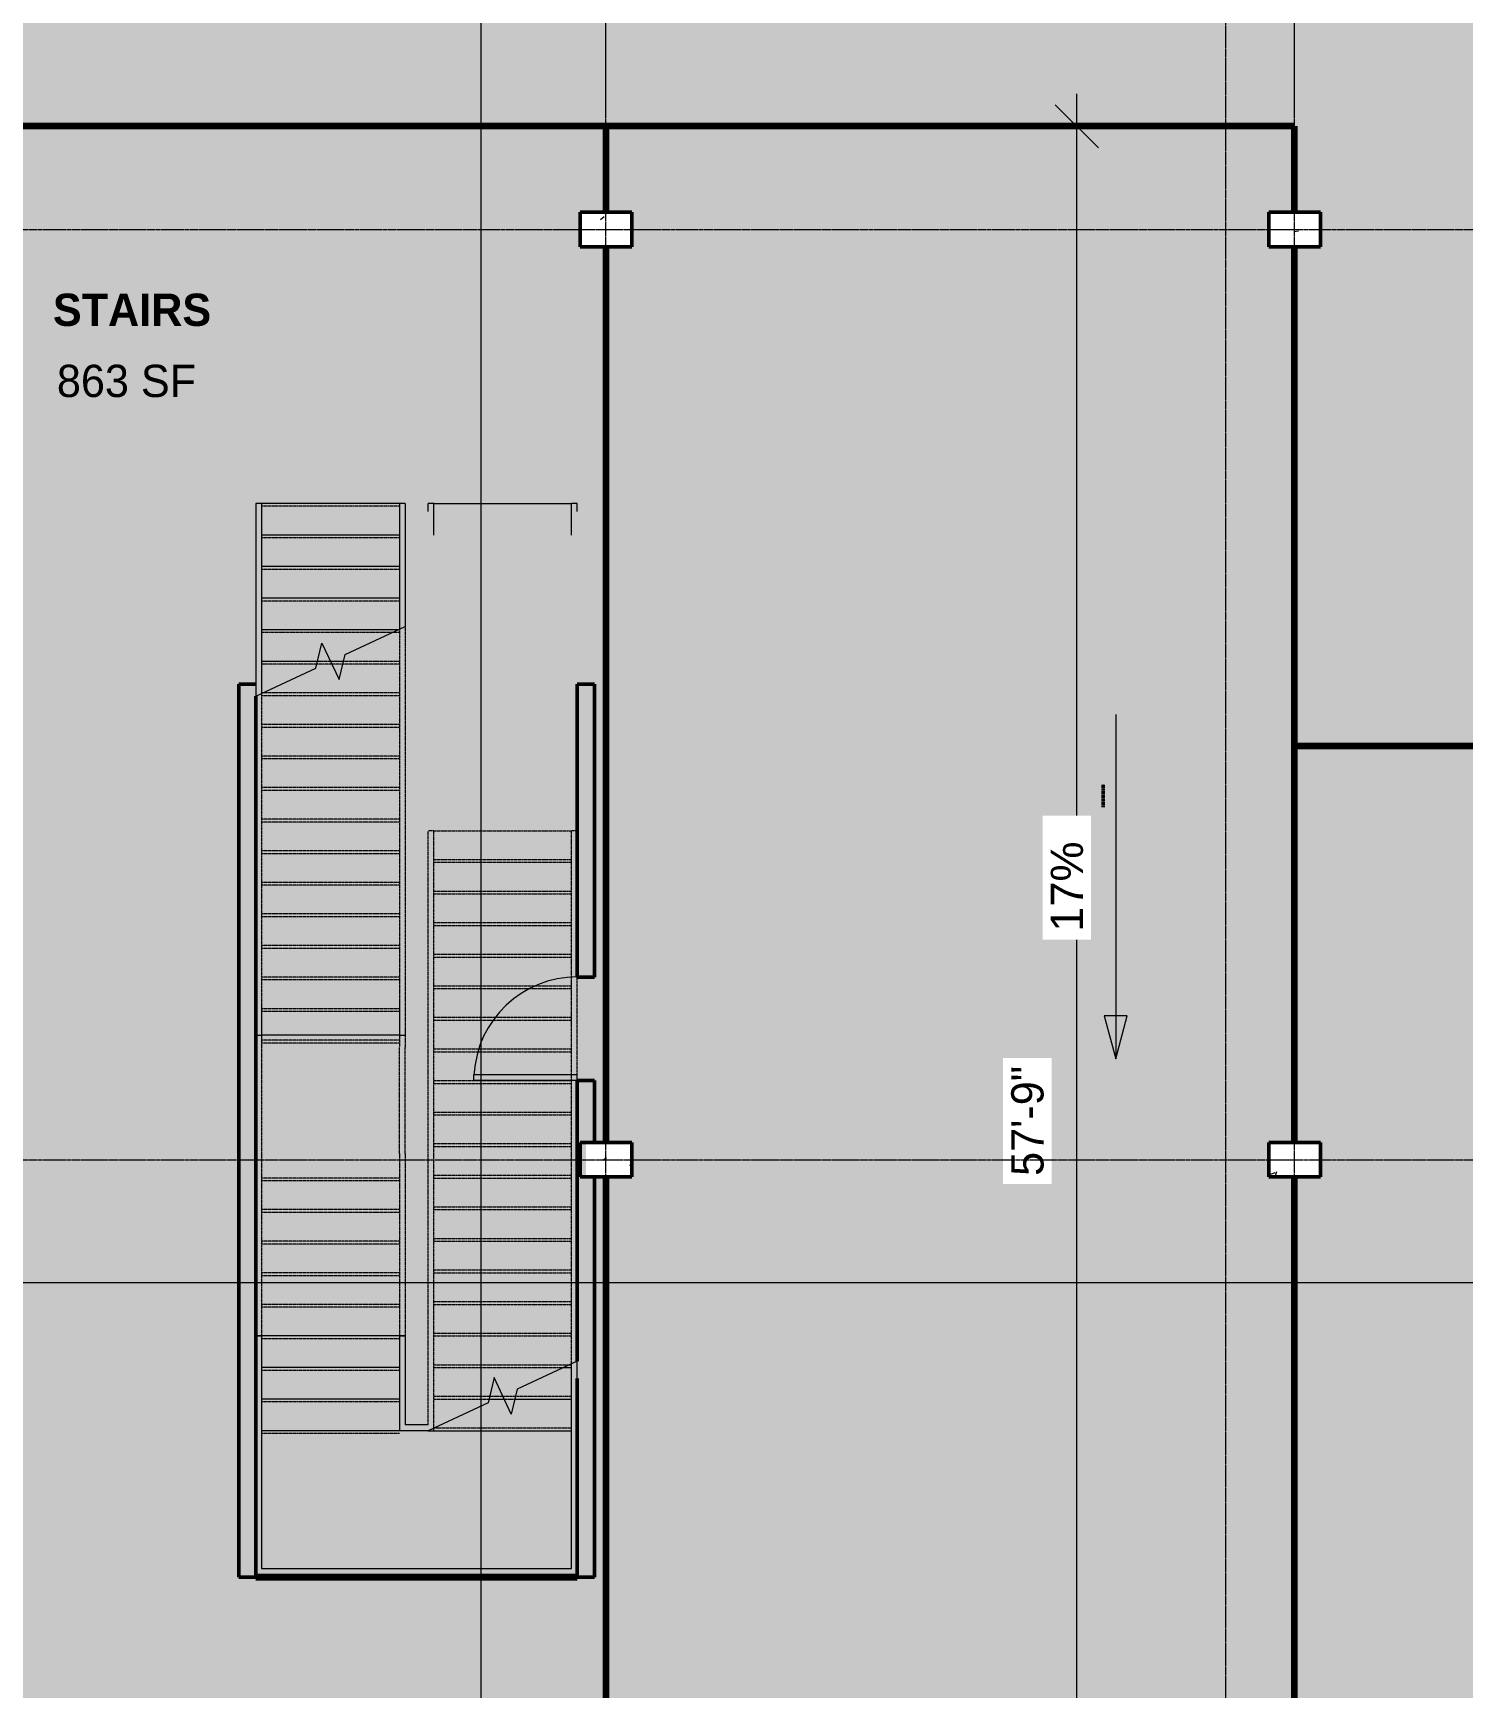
# Model space of a CAD drawing. Header units: inches. Extents: x 8459 to 10849, y 14316 to 16435.
# Drawn here: x 9321 to 9819, y 15120 to 15696 of the extents above; entities that cross this region are included whole.
import ezdxf

# ---------------------------------------------------------------- set-up
doc = ezdxf.new("R2010")
doc.units = ezdxf.units.IN
doc.header["$MEASUREMENT"] = 0
doc.linetypes.add('Grid Line 1_2_', pattern=[0.875, 0.5, -0.125, 0.125, -0.125])
doc.linetypes.add('Overhead 1_16_', pattern=[0.101562, 0.0625, -0.039062])
for name, color, linetype, lineweight in [('A-ANNO-DIMS-1', 211, 'Continuous', 20), ('A-AREA-1', 7, 'Continuous', 140), ('A-AREA-IDEN', 2, 'Continuous', 9), ('A-AREA-PATT-1', 9, 'Continuous', 9), ('A-AREA-PATT-2', 254, 'Continuous', 9), ('A-DOOR', 31, 'Continuous', 13), ('A-DOOR-1', 31, 'Continuous', 9), ('A-DOOR-2', 31, 'Continuous', 20), ('A-FLOR', 192, 'Continuous', 13), ('A-FLOR-OVHD', 1, 'Overhead 1_16_', 50), ('A-WALL', 113, 'Continuous', 13), ('A-WALL-1', 113, 'Continuous', 50), ('G-ANNO-DIMS', 111, 'Continuous', 9), ('G-ANNO-SYMB', 111, 'Continuous', 9), ('S-COLS', 52, 'Continuous', 9), ('S-COLS-1', 52, 'Continuous', 50), ('S-GRID-1', 1, 'Grid Line 1_2_', 9), ('S-STRS', 31, 'Continuous', 9), ('S-STRS-1', 31, 'Overhead 1_16_', 9), ('S-STRS-MBND', 31, 'Overhead 1_16_', 9), ('S-STRS-MBND-1', 31, 'Continuous', 9)]:
    doc.layers.add(name, color=color, linetype=linetype, lineweight=lineweight)
doc.styles.add('Arial', font='arial.ttf', dxfattribs={"height": 11.25})
doc.styles.add('Century Gothic', font='ufonts.com_century-gothic.ttf', dxfattribs={"height": 11.25})
doc.styles.add('Century Gothic_B', font='GOTHICB.TTF', dxfattribs={"height": 11.25})
doc.dimstyles.new('OD__1__Tol__', dxfattribs={"dimscale": 12, "dimtxt": 11.746893, "dimasz": 1.25, "dimexe": 0.9375, "dimexo": 0.625, "dimgap": 0.9375, "dimtad": 1, "dimdec": 0, "dimzin": 3, "dimdsep": 46, "dimlunit": 4, "dimtxsty": 'Century Gothic', "dimblk1": 'OBLIQUE', "dimblk2": 'OBLIQUE', "dimsah": 1, "dimcen": 0.09, "dimdle": 0.9375, "dimazin": 0, "dimtfac": 1, "dimtdec": 4, "dimtix": 1, "dimtmove": 0, "dimatfit": 3, "dimfxl": 1, "dimtvp": 1, "dimtfill": 1, "dimfrac": 2, "dimtolj": 1, "dimtzin": 0, "dimlwd": 20, "dimlwe": 20, "dimarcsym": 2})

# ---------------------------------------------------------------- blocks, each defined once
blk = doc.blocks.new('Concrete-Rectangular-Column - 12 x 18-V5-FLOOR PLAN - 1ST FLOOR')
at = {"layer": 'S-COLS'}
h = blk.add_hatch(dxfattribs=at)
h.set_pattern_fill('FP_6', color=256, style=0, pattern_type=2)
h.set_pattern_definition([(50, (-9520.615, -15303.856), (34.428697, -3.01202), [3.6, -39.6]), (355, (-9520.615, -15303.856), (-6.6596, 36.10481), [2.88, -31.68]), (100.451, (-9517.746, -15304.107), (27.768763, 33.093104), [3.06, -33.655]), (46.184, (-9520.615, -15294.256), (51.22752, -7.94535), [5.4, -59.4]), (96.636, (-9516.346, -15294.92), (44.86319, 46.75771), [4.589, -50.482]), (351.184, (-9520.615, -15294.256), (44.86417, 46.75745), [4.32, -47.52]), (21, (-9515.815, -15296.656), (28.65176, -19.325734), [3.6, -39.6]), (326, (-9515.815, -15296.656), (11.67934, 34.80662), [2.88, -31.68]), (71.451, (-9513.428, -15298.266), (40.33096, 15.48132), [3.06, -33.655]), (37.5, (-9520.615, -15303.856), (0.583112, 15.978979), [1.584, -29.712, 1.584, -30.576, -31.8]), (37.5, (-9520.615, -15303.856), (0.583112, 15.978979), [-63.456, 1.584, -30.216]), (7.5, (-9520.615, -15303.856), (12.626889, 18.932107), [1.584, -16.752, 1.584, -28.992, -12.12]), (7.5, (-9520.615, -15303.856), (12.626889, 18.932107), [-48.912, 1.584, -10.536]), (327.5, (-9531.319, -15303.856), (25.622992, -1.082799), [1.584, -10.416, 1.584, -35.856, -49.68]), (327.5, (-9531.319, -15303.856), (25.622992, -1.082799), [-49.44, 1.584, -48.096]), (317.5, (-9536.12, -15303.856), (27.99243, 4.80496), [1.584, -14.016, 1.584, -23.28, -35.28]), (317.5, (-9536.12, -15303.856), (27.99243, 4.80496), [-40.464, 1.584, -33.696])])
h.paths.add_polyline_path([(-7, -6), (9, -6), (9, 6), (-7, 6)], flags=0)
at = {"layer": 'S-COLS-1'}
for p, q in [((9, 6), (-9, 6)), ((-9, 6), (-9, -6)), ((9, -6), (9, 6)), ((-9, -6), (9, -6))]:
    blk.add_line(p, q, dxfattribs=at)
blk = doc.blocks.new('Concrete-Rectangular-Column - 12 x 18-V6-FLOOR PLAN - 1ST FLOOR')
at = {"layer": 'S-COLS'}
h = blk.add_hatch(dxfattribs=at)
h.set_pattern_fill('FP_7', color=256, style=0, pattern_type=2)
h.set_pattern_definition([(50, (-9520.615, -15627.856), (34.428697, -3.01202), [3.6, -39.6]), (355, (-9520.615, -15627.856), (-6.6596, 36.10481), [2.88, -31.68]), (100.451, (-9517.746, -15628.107), (27.768763, 33.093104), [3.06, -33.655]), (46.184, (-9520.615, -15618.256), (51.22752, -7.94535), [5.4, -59.4]), (96.636, (-9516.346, -15618.92), (44.86319, 46.75771), [4.589, -50.482]), (351.184, (-9520.615, -15618.256), (44.86417, 46.75745), [4.32, -47.52]), (21, (-9515.815, -15620.656), (28.65176, -19.325734), [3.6, -39.6]), (326, (-9515.815, -15620.656), (11.67934, 34.80662), [2.88, -31.68]), (71.451, (-9513.428, -15622.266), (40.33096, 15.48132), [3.06, -33.655]), (37.5, (-9520.615, -15627.856), (0.583112, 15.978979), [1.584, -29.712, 1.584, -30.576, -31.8]), (37.5, (-9520.615, -15627.856), (0.583112, 15.978979), [-63.456, 1.584, -30.216]), (7.5, (-9520.615, -15627.856), (12.626889, 18.932107), [1.584, -16.752, 1.584, -28.992, -12.12]), (7.5, (-9520.615, -15627.856), (12.626889, 18.932107), [-48.912, 1.584, -10.536]), (327.5, (-9531.319, -15627.856), (25.622992, -1.082799), [1.584, -10.416, 1.584, -35.856, -49.68]), (327.5, (-9531.319, -15627.856), (25.622992, -1.082799), [-49.44, 1.584, -48.096]), (317.5, (-9536.12, -15627.856), (27.99243, 4.80496), [1.584, -14.016, 1.584, -23.28, -35.28]), (317.5, (-9536.12, -15627.856), (27.99243, 4.80496), [-40.464, 1.584, -33.696])])
h.paths.add_polyline_path([(0, -6), (9, -6), (9, 6), (-9, 6), (-9, -6), (-7, -6)], flags=0)
at = {"layer": 'S-COLS-1'}
for p, q in [((9, 6), (-9, 6)), ((-9, 6), (-9, -6)), ((9, -6), (9, 6)), ((-9, -6), (9, -6))]:
    blk.add_line(p, q, dxfattribs=at)
blk = doc.blocks.new('Single-Flush - 36_ x 84_-899351-FLOOR PLAN - 1ST FLOOR')
at = {"layer": 'A-DOOR-1'}
blk.add_arc((18, -3), 36.07, 180, 266.82115, dxfattribs=at)
at = {"layer": 'A-DOOR-2'}
for p, q in [((16, -3), (16, -39.01)), ((18, -3), (16, -3)), ((18, -3), (18, -39.01)), ((18, -39.01), (16, -39.01))]:
    blk.add_line(p, q, dxfattribs=at)
blk = doc.blocks.new('Concrete-Rectangular-Column - 12 x 18-V25-FLOOR PLAN - 1ST FLOOR')
at = {"layer": 'S-COLS'}
h = blk.add_hatch(dxfattribs=at)
h.set_pattern_fill('FP_26', color=256, style=0, pattern_type=2)
h.set_pattern_definition([(50, (-9760.615, -15627.856), (34.428697, -3.01202), [3.6, -39.6]), (355, (-9760.615, -15627.856), (-6.6596, 36.10481), [2.88, -31.68]), (100.451, (-9757.746, -15628.107), (27.768763, 33.093104), [3.06, -33.655]), (46.184, (-9760.615, -15618.256), (51.22752, -7.94535), [5.4, -59.4]), (96.636, (-9756.346, -15618.92), (44.86319, 46.75771), [4.589, -50.482]), (351.184, (-9760.615, -15618.256), (44.86417, 46.75745), [4.32, -47.52]), (21, (-9755.815, -15620.656), (28.65176, -19.325734), [3.6, -39.6]), (326, (-9755.815, -15620.656), (11.67934, 34.80662), [2.88, -31.68]), (71.451, (-9753.428, -15622.266), (40.33096, 15.48132), [3.06, -33.655]), (37.5, (-9760.615, -15627.856), (0.583112, 15.978979), [1.584, -29.712, 1.584, -30.576, -31.8]), (37.5, (-9760.615, -15627.856), (0.583112, 15.978979), [-63.456, 1.584, -30.216]), (7.5, (-9760.615, -15627.856), (12.626889, 18.932107), [1.584, -16.752, 1.584, -28.992, -12.12]), (7.5, (-9760.615, -15627.856), (12.626889, 18.932107), [-48.912, 1.584, -10.536]), (327.5, (-9771.319, -15627.856), (25.622992, -1.082799), [1.584, -10.416, 1.584, -35.856, -49.68]), (327.5, (-9771.319, -15627.856), (25.622992, -1.082799), [-49.44, 1.584, -48.096]), (317.5, (-9776.12, -15627.856), (27.99243, 4.80496), [1.584, -14.016, 1.584, -23.28, -35.28]), (317.5, (-9776.12, -15627.856), (27.99243, 4.80496), [-40.464, 1.584, -33.696])])
h.paths.add_polyline_path([(9, -6), (9, 6), (-9, 6), (-9, -6)], flags=0)
at = {"layer": 'S-COLS-1'}
for p, q in [((9, 6), (-9, 6)), ((-9, 6), (-9, -6)), ((9, -6), (9, 6)), ((-9, -6), (9, -6))]:
    blk.add_line(p, q, dxfattribs=at)
blk = doc.blocks.new('Concrete-Rectangular-Column - 12 x 18-V26-FLOOR PLAN - 1ST FLOOR')
at = {"layer": 'S-COLS'}
h = blk.add_hatch(dxfattribs=at)
h.set_pattern_fill('FP_27', color=256, style=0, pattern_type=2)
h.set_pattern_definition([(50, (-9760.615, -15303.856), (34.428697, -3.01202), [3.6, -39.6]), (355, (-9760.615, -15303.856), (-6.6596, 36.10481), [2.88, -31.68]), (100.451, (-9757.746, -15304.107), (27.768763, 33.093104), [3.06, -33.655]), (46.184, (-9760.615, -15294.256), (51.22752, -7.94535), [5.4, -59.4]), (96.636, (-9756.346, -15294.92), (44.86319, 46.75771), [4.589, -50.482]), (351.184, (-9760.615, -15294.256), (44.86417, 46.75745), [4.32, -47.52]), (21, (-9755.815, -15296.656), (28.65176, -19.325734), [3.6, -39.6]), (326, (-9755.815, -15296.656), (11.67934, 34.80662), [2.88, -31.68]), (71.451, (-9753.428, -15298.266), (40.33096, 15.48132), [3.06, -33.655]), (37.5, (-9760.615, -15303.856), (0.583112, 15.978979), [1.584, -29.712, 1.584, -30.576, -31.8]), (37.5, (-9760.615, -15303.856), (0.583112, 15.978979), [-63.456, 1.584, -30.216]), (7.5, (-9760.615, -15303.856), (12.626889, 18.932107), [1.584, -16.752, 1.584, -28.992, -12.12]), (7.5, (-9760.615, -15303.856), (12.626889, 18.932107), [-48.912, 1.584, -10.536]), (327.5, (-9771.319, -15303.856), (25.622992, -1.082799), [1.584, -10.416, 1.584, -35.856, -49.68]), (327.5, (-9771.319, -15303.856), (25.622992, -1.082799), [-49.44, 1.584, -48.096]), (317.5, (-9776.12, -15303.856), (27.99243, 4.80496), [1.584, -14.016, 1.584, -23.28, -35.28]), (317.5, (-9776.12, -15303.856), (27.99243, 4.80496), [-40.464, 1.584, -33.696])])
h.paths.add_polyline_path([(0, -6), (9, -6), (9, 6), (-9, 6), (-9, -6)], flags=0)
at = {"layer": 'S-COLS-1'}
for p, q in [((9, 6), (-9, 6)), ((-9, 6), (-9, -6)), ((9, -6), (9, 6)), ((-9, -6), (9, -6))]:
    blk.add_line(p, q, dxfattribs=at)
blk = doc.blocks.new('_Oblique')
at = {"color": 0, "linetype": 'ByBlock', "lineweight": -2}
blk.add_line((-0.5, -0.5), (0.5, 0.5), dxfattribs=at)
blk = doc.blocks.new('DIMBLOCK7-FLOOR PLAN - 1ST FLOOR')
at = {"layer": 'A-ANNO-DIMS-1', "color": 0, "lineweight": 20, "transparency": 16777216}
for p, q in [((9684.73, 14959.61), (9684.73, 15675.11)), ((9681.62, 15663.86), (9695.98, 15663.86)), ((9681.62, 14970.86), (9695.98, 14970.86))]:
    blk.add_line(p, q, dxfattribs=at)
at = {"layer": 'Defpoints', "color": 0, "transparency": 16777216}
for p in [(9674.12, 15663.86), (9684.73, 15663.86), (9674.12, 14970.86)]:
    blk.add_point(p, dxfattribs=at)
at = {"layer": 'A-ANNO-DIMS-1', "color": 0, "lineweight": 20, "transparency": 16777216, "xscale": 15, "yscale": 15, "zscale": 15}
for p, rotation in [((9684.73, 15663.86), 90), ((9684.73, 14970.86), 270)]:
    blk.add_blockref('_Oblique', p, dxfattribs=dict(at, rotation=rotation))
at = {"layer": 'A-ANNO-DIMS-1', "color": 0, "transparency": 16777216, "insert": (9667.57, 15317.36), "char_height": 11.25, "attachment_point": 5, "rotation": 90, "style": 'Century Gothic', "bg_fill": 3, "box_fill_scale": 1.25, "bg_fill_color": 256, "bg_fill_true_color": 13158600, "bg_fill_transparency": 0}
blk.add_mtext('\\A1;57\'-9"', dxfattribs=at)
blk = doc.blocks.new('DIMBLOCK8-FLOOR PLAN - 1ST FLOOR')
at = {"layer": 'A-ANNO-DIMS-1', "color": 0, "lineweight": 20, "transparency": 16777216}
for p, q in [((9520.62, 15671.36), (9520.62, 15749.57)), ((9760.62, 15671.36), (9760.62, 15749.57)), ((9509.37, 15738.32), (9771.87, 15738.32))]:
    blk.add_line(p, q, dxfattribs=at)
at = {"layer": 'Defpoints', "color": 0, "transparency": 16777216}
for p in [(9760.62, 15738.32), (9520.62, 15663.86), (9760.62, 15663.86)]:
    blk.add_point(p, dxfattribs=at)
at = {"layer": 'A-ANNO-DIMS-1', "color": 0, "lineweight": 20, "transparency": 16777216, "xscale": 15, "yscale": 15, "zscale": 15, "rotation": 180}
blk.add_blockref('_Oblique', (9520.62, 15738.32), dxfattribs=at)
at = {"layer": 'A-ANNO-DIMS-1', "color": 0, "lineweight": 20, "transparency": 16777216, "xscale": 15, "yscale": 15, "zscale": 15}
blk.add_blockref('_Oblique', (9760.62, 15738.32), dxfattribs=at)
at = {"layer": 'A-ANNO-DIMS-1', "color": 0, "transparency": 16777216, "insert": (9640.62, 15755.48), "char_height": 11.25, "attachment_point": 5, "style": 'Century Gothic', "bg_fill": 3, "box_fill_scale": 1.25, "bg_fill_color": 256, "bg_fill_true_color": 13158600, "bg_fill_transparency": 0}
blk.add_mtext('\\A1;20\'-0"', dxfattribs=at)

msp = doc.modelspace()

# ---------------------------------------------------------------- hatches: boundary and pattern name
at = {"layer": 'A-AREA-PATT-1'}
h = msp.add_hatch(color=256, dxfattribs=at)
h.paths.add_polyline_path([(9751.62, 14751.86), (9844.62, 14751.86), (9844.62, 15225.86), (10102.62, 15225.86), (10102.62, 15447.86), (9760.62, 15447.86), (9760.62, 15309.86), (9769.62, 15309.86), (9769.62, 15297.86), (9760.62, 15297.86), (9760.62, 15021.86), (9769.62, 15021.86), (9769.62, 15009.86), (9760.62, 15009.86), (9760.62, 14970.86), (9520.62, 14970.86), (9520.62, 14751.86), (9630.92, 14751.86)], flags=0)
h.paths.add_polyline_path([(9943.62, 15297.86), (9943.62, 15309.86), (9961.62, 15309.86), (9961.62, 15297.86)], flags=0)
h.paths.add_polyline_path([(9838.43, 15321.17), (9838.43, 15433.54), (9938.81, 15433.54), (9938.81, 15321.17), (9842.25, 15321.17)], flags=0)
at = {"layer": 'A-AREA-PATT-2'}
msp.add_hatch(color=256, dxfattribs=at).paths.add_polyline_path([(9313.62, 15063.86), (9520.62, 15063.86), (9520.62, 15158.45), (9513.62, 15158.45), (9513.62, 15469.45), (9520.62, 15469.45), (9520.62, 15621.86), (9511.62, 15621.86), (9511.62, 15633.86), (9520.62, 15633.86), (9520.62, 15663.86), (9304.62, 15663.86), (9304.62, 15633.86), (9313.62, 15633.86), (9313.62, 15621.86), (9304.62, 15621.86), (9304.62, 15309.86), (9313.62, 15309.86), (9313.62, 15297.86), (9304.62, 15297.86), (9304.62, 15063.86)], flags=0)
at = {"layer": 'A-FLOR'}
h = msp.add_hatch(color=256, dxfattribs=at)
h.paths.add_polyline_path([(8848.62, 14607.86), (10408.62, 14607.86), (10408.62, 15029.85), (10480.62, 15191.69), (10480.62, 15951.86), (10386.12, 15951.86), (10386.12, 16167.86), (10480.62, 16167.86), (10480.62, 16191.86), (8776.62, 16191.86), (8776.62, 15951.86), (8777.71, 15951.86), (8777.71, 15951.11), (8778.52, 15951.11), (8778.52, 15951.86), (8782.77, 15951.86), (8782.77, 15951.11), (8783.59, 15951.11), (8783.59, 15951.86), (8787.84, 15951.86), (8787.84, 15951.11), (8788.66, 15951.11), (8788.66, 15951.86), (8792.91, 15951.86), (8792.91, 15951.11), (8793.73, 15951.11), (8793.73, 15951.86), (8797.98, 15951.86), (8797.98, 15951.11), (8798.8, 15951.11), (8798.8, 15951.86), (8803.05, 15951.86), (8803.05, 15951.11), (8803.87, 15951.11), (8803.87, 15951.86), (8808.12, 15951.86), (8808.12, 15951.11), (8808.94, 15951.11), (8808.94, 15951.86), (8813.19, 15951.86), (8813.19, 15951.11), (8814.01, 15951.11), (8814.01, 15951.86), (8818.26, 15951.86), (8818.26, 15951.11), (8819.08, 15951.11), (8819.08, 15951.86), (8823.33, 15951.86), (8823.33, 15951.11), (8824.15, 15951.11), (8824.15, 15951.86), (8828.4, 15951.86), (8828.45, 15951.11), (8829.21, 15951.11), (8829.21, 15951.86), (8833.46, 15951.86), (8833.46, 15951.11), (8834.28, 15951.11), (8834.28, 15951.86), (8838.53, 15951.86), (8838.53, 15951.11), (8839.35, 15951.11), (8839.35, 15951.86), (8843.6, 15951.86), (8843.6, 15951.11), (8844.42, 15951.11), (8844.42, 15951.86), (8848.62, 15951.86), (8848.62, 15955.96), (8849.37, 15955.96), (8849.37, 15956.69), (8848.62, 15956.69), (8848.62, 15960.94), (8849.37, 15960.94), (8849.37, 15961.66), (8848.62, 15961.66), (8848.62, 15965.91), (8849.37, 15965.91), (8849.37, 15966.64), (8848.62, 15966.64), (8848.62, 15970.89), (8849.37, 15970.89), (8849.37, 15971.62), (8848.62, 15971.62), (8848.62, 15975.87), (8849.37, 15975.87), (8849.37, 15976.59), (8848.62, 15976.59), (8848.62, 15980.84), (8849.37, 15980.84), (8849.37, 15981.57), (8848.62, 15981.57), (8848.62, 15985.82), (8849.37, 15985.82), (8849.37, 15986.55), (8848.62, 15986.55), (8848.62, 15990.8), (8849.37, 15990.8), (8849.37, 15991.53), (8848.62, 15991.53), (8848.62, 15995.78), (8849.37, 15995.78), (8849.37, 15996.5), (8848.62, 15996.5), (8848.62, 16000.75), (8849.37, 16000.75), (8849.37, 16001.48), (8848.62, 16001.48), (8848.62, 16005.73), (8849.37, 16005.73), (8849.37, 16006.46), (8848.62, 16006.46), (8848.62, 16010.71), (8849.37, 16010.71), (8849.37, 16011.44), (8848.62, 16011.44), (8848.62, 16015.69), (8849.37, 16015.69), (8849.37, 16016.41), (8848.62, 16016.41), (8848.62, 16020.66), (8849.37, 16020.66), (8849.37, 16021.39), (8848.62, 16021.39), (8848.62, 16025.64), (8849.37, 16025.64), (8849.37, 16026.37), (8848.62, 16026.37), (8848.62, 16030.62), (8849.37, 16030.62), (8849.37, 16031.34), (8848.62, 16031.34), (8848.62, 16035.59), (8849.37, 16035.59), (8849.37, 16036.32), (8848.62, 16036.32), (8848.62, 16040.57), (8849.37, 16040.57), (8849.37, 16041.3), (8848.62, 16041.3), (8848.62, 16045.55), (8849.37, 16045.55), (8849.37, 16046.28), (8848.62, 16046.28), (8848.62, 16050.53), (8849.37, 16050.53), (8849.37, 16051.25), (8848.62, 16051.25), (8848.62, 16055.5), (8849.37, 16055.5), (8849.37, 16056.23), (8848.62, 16056.23), (8848.62, 16060.48), (8849.37, 16060.48), (8849.37, 16061.21), (8848.62, 16061.21), (8848.62, 16065.46), (8849.37, 16065.46), (8849.37, 16066.19), (8848.62, 16066.19), (8848.62, 16070.44), (8849.37, 16070.44), (8849.37, 16071.16), (8848.62, 16071.16), (8848.62, 16075.41), (8849.37, 16075.41), (8849.37, 16076.14), (8848.62, 16076.14), (8848.62, 16080.39), (8849.37, 16080.39), (8849.37, 16081.12), (8848.62, 16081.12), (8848.62, 16085.37), (8849.37, 16085.37), (8849.37, 16086.09), (8848.62, 16086.09), (8848.62, 16090.34), (8849.37, 16090.34), (8849.37, 16091.07), (8848.62, 16091.07), (8848.62, 16095.32), (8849.37, 16095.32), (8849.37, 16096.05), (8848.62, 16096.05), (8848.62, 16100.3), (8849.37, 16100.3), (8849.37, 16101.03), (8848.62, 16101.03), (8848.62, 16105.28), (8849.37, 16105.28), (8849.37, 16106), (8848.62, 16106), (8848.62, 16110.25), (8849.37, 16110.25), (8849.37, 16110.98), (8848.62, 16110.98), (8848.62, 16115.23), (8849.37, 16115.23), (8849.37, 16115.96), (8848.62, 16115.96), (8848.62, 16120.21), (8849.37, 16120.21), (8849.37, 16120.94), (8848.62, 16120.94), (8848.62, 16125.19), (8849.37, 16125.19), (8849.37, 16125.91), (8848.62, 16125.91), (8848.62, 16130.16), (8849.37, 16130.16), (8849.37, 16130.89), (8848.62, 16130.89), (8848.62, 16135.14), (8849.37, 16135.14), (8849.37, 16135.87), (8848.62, 16135.87), (8848.62, 16140.12), (8849.37, 16140.12), (8849.37, 16140.84), (8848.62, 16140.84), (8848.62, 16145.09), (8849.37, 16145.09), (8849.37, 16145.82), (8848.62, 16145.82), (8848.62, 16150.07), (8849.37, 16150.07), (8849.37, 16150.8), (8848.62, 16150.8), (8848.62, 16155.05), (8849.37, 16155.05), (8849.37, 16155.78), (8848.62, 16155.78), (8848.62, 16160.03), (8849.37, 16160.03), (8849.37, 16160.75), (8848.62, 16160.75), (8848.62, 16167.86), (8852.87, 16167.86), (8852.87, 16163.61), (8851.37, 16163.61), (8851.37, 15951.86), (8854.62, 15951.86), (8854.62, 15947.61), (8850.37, 15947.61), (8850.37, 15949.11), (8776.62, 15949.11), (8776.62, 15094.62), (8848.62, 14896.82), (8848.62, 14679.86)], flags=0)
h.paths.add_polyline_path([(10264.62, 14674.86), (9839.37, 14674.86), (9839.37, 14675.61), (9836.62, 14675.61), (9836.69, 14675.78), (9836.87, 14675.86), (9838.62, 14675.86), (9838.79, 14675.93), (9838.87, 14676.11), (9838.87, 14677.86), (9838.94, 14678.03), (9839.12, 14678.11), (9839.12, 14675.76), (9839.62, 14675.76), (9839.62, 14678.11), (9839.79, 14678.03), (9839.87, 14677.86), (9839.87, 14676.11), (9839.94, 14675.93), (9840.12, 14675.86), (9841.87, 14675.86), (9842.05, 14675.76), (9842.12, 14675.61), (9875.87, 14675.61), (9875.94, 14675.78), (9876.12, 14675.86), (9877.87, 14675.86), (9878.04, 14675.93), (9878.12, 14676.11), (9878.12, 14677.86), (9878.19, 14678.03), (9878.37, 14678.11), (9878.37, 14675.76), (9878.87, 14675.76), (9878.87, 14678.11), (9879.04, 14678.03), (9879.12, 14677.86), (9879.12, 14676.11), (9879.19, 14675.93), (9879.37, 14675.86), (9881.12, 14675.86), (9881.3, 14675.76), (9881.37, 14675.61), (9917.87, 14675.61), (9917.94, 14675.78), (9918.12, 14675.86), (9919.87, 14675.86), (9920.04, 14675.93), (9920.12, 14676.11), (9920.12, 14677.86), (9920.19, 14678.03), (9920.37, 14678.11), (9920.37, 14675.76), (9920.87, 14675.76), (9920.87, 14678.11), (9921.04, 14678.03), (9921.12, 14677.86), (9921.12, 14676.11), (9921.19, 14675.93), (9921.37, 14675.86), (9923.12, 14675.86), (9923.3, 14675.76), (9923.37, 14675.61), (9959.87, 14675.61), (9959.94, 14675.78), (9960.12, 14675.86), (9961.87, 14675.86), (9962.04, 14675.93), (9962.12, 14676.11), (9962.12, 14677.86), (9962.19, 14678.03), (9962.37, 14678.11), (9962.37, 14675.76), (9962.87, 14675.76), (9962.87, 14678.11), (9963.04, 14678.03), (9963.12, 14677.86), (9963.12, 14676.11), (9963.19, 14675.93), (9963.37, 14675.86), (9965.12, 14675.86), (9965.3, 14675.76), (9965.37, 14675.61), (10001.87, 14675.61), (10001.94, 14675.78), (10002.12, 14675.86), (10003.87, 14675.86), (10004.04, 14675.93), (10004.12, 14676.11), (10004.12, 14677.86), (10004.19, 14678.03), (10004.37, 14678.11), (10004.37, 14675.76), (10004.87, 14675.76), (10004.87, 14678.11), (10005.04, 14678.03), (10005.12, 14677.86), (10005.12, 14676.11), (10005.19, 14675.93), (10005.37, 14675.86), (10007.12, 14675.86), (10007.3, 14675.76), (10007.37, 14675.61), (10043.87, 14675.61), (10043.94, 14675.78), (10044.12, 14675.86), (10045.87, 14675.86), (10046.04, 14675.93), (10046.12, 14676.11), (10046.12, 14677.86), (10046.19, 14678.03), (10046.37, 14678.11), (10046.37, 14675.76), (10046.87, 14675.76), (10046.87, 14678.11), (10047.04, 14678.03), (10047.12, 14677.86), (10047.12, 14676.11), (10047.19, 14675.93), (10047.37, 14675.86), (10049.12, 14675.86), (10049.3, 14675.76), (10049.37, 14675.61), (10085.87, 14675.61), (10085.94, 14675.78), (10086.12, 14675.86), (10087.87, 14675.86), (10088.04, 14675.93), (10088.12, 14676.11), (10088.12, 14677.86), (10088.19, 14678.03), (10088.37, 14678.11), (10088.37, 14675.76), (10088.87, 14675.76), (10088.87, 14678.11), (10089.04, 14678.03), (10089.12, 14677.86), (10089.12, 14676.11), (10089.19, 14675.93), (10089.37, 14675.86), (10091.12, 14675.86), (10091.3, 14675.76), (10091.37, 14675.61), (10127.87, 14675.61), (10127.94, 14675.78), (10128.12, 14675.86), (10129.87, 14675.86), (10130.04, 14675.93), (10130.12, 14676.11), (10130.12, 14677.86), (10130.19, 14678.03), (10130.37, 14678.11), (10130.37, 14675.76), (10130.87, 14675.76), (10130.87, 14678.11), (10131.04, 14678.03), (10131.12, 14677.86), (10131.12, 14676.11), (10131.19, 14675.93), (10131.37, 14675.86), (10133.12, 14675.86), (10133.3, 14675.76), (10133.37, 14675.61), (10169.87, 14675.61), (10169.94, 14675.78), (10170.12, 14675.86), (10171.87, 14675.86), (10172.04, 14675.93), (10172.12, 14676.11), (10172.12, 14677.86), (10172.19, 14678.03), (10172.37, 14678.11), (10172.37, 14675.76), (10172.87, 14675.76), (10172.87, 14678.11), (10173.04, 14678.03), (10173.12, 14677.86), (10173.12, 14676.11), (10173.19, 14675.93), (10173.37, 14675.86), (10175.12, 14675.86), (10175.3, 14675.76), (10175.37, 14675.61), (10211.87, 14675.61), (10211.94, 14675.78), (10212.12, 14675.86), (10213.87, 14675.86), (10214.04, 14675.93), (10214.12, 14676.11), (10214.12, 14677.86), (10214.19, 14678.03), (10214.37, 14678.11), (10214.37, 14675.76), (10214.87, 14675.76), (10214.87, 14678.11), (10215.04, 14678.03), (10215.12, 14677.86), (10215.12, 14676.11), (10215.19, 14675.93), (10215.37, 14675.86), (10217.12, 14675.86), (10217.3, 14675.76), (10217.37, 14675.61), (10253.87, 14675.61), (10253.94, 14675.78), (10254.12, 14675.86), (10255.87, 14675.86), (10256.04, 14675.93), (10256.12, 14676.11), (10256.12, 14677.86), (10256.19, 14678.03), (10256.37, 14678.11), (10256.37, 14675.76), (10256.87, 14675.76), (10256.87, 14678.11), (10257.04, 14678.03), (10257.12, 14677.86), (10257.12, 14676.11), (10257.19, 14675.93), (10257.37, 14675.86), (10259.12, 14675.86), (10259.3, 14675.76), (10259.37, 14675.61), (10281.12, 14675.61), (10281.19, 14675.78), (10281.37, 14675.86), (10283.12, 14675.86), (10283.29, 14675.93), (10283.37, 14676.11), (10283.37, 14677.86), (10283.44, 14678.03), (10283.62, 14678.11), (10283.62, 14675.76), (10284.12, 14675.76), (10284.12, 14678.11), (10284.29, 14678.03), (10284.37, 14677.86), (10284.37, 14676.11), (10284.44, 14675.93), (10284.62, 14675.86), (10286.37, 14675.86), (10286.55, 14675.76), (10286.62, 14675.61), (10283.87, 14675.61), (10283.87, 14674.86), (10276.62, 14674.86)], flags=0)
h.paths.add_polyline_path([(10060.62, 14679.86), (9844.62, 14679.86), (9844.62, 14751.86), (9520.62, 14751.86), (9520.62, 14697.86), (9529.62, 14697.86), (9529.62, 14685.86), (9511.62, 14685.86), (9511.62, 14684.86), (9520.62, 14684.86), (9520.62, 14679.86), (8980.62, 14679.86), (8980.62, 14947.86), (8896.62, 15178.62), (8896.62, 15627.86), (8896.84, 15631.89), (8897.52, 15635.87), (8898.64, 15639.75), (8900.18, 15643.48), (8902.13, 15647.01), (8904.47, 15650.3), (8907.16, 15653.31), (8910.17, 15656), (8913.46, 15658.34), (8917, 15660.29), (8920.73, 15661.84), (8924.6, 15662.95), (8928.58, 15663.63), (8932.62, 15663.86), (8980.62, 15663.86), (8980.62, 15633.86), (8989.62, 15633.86), (8989.62, 15621.86), (8980.62, 15621.86), (8980.62, 15309.86), (8989.62, 15309.86), (8989.62, 15297.86), (8980.62, 15297.86), (8980.62, 15231.86), (9304.62, 15231.86), (9304.62, 15297.86), (9295.62, 15297.86), (9295.62, 15309.86), (9304.62, 15309.86), (9304.62, 15621.86), (9295.62, 15621.86), (9295.62, 15633.86), (9304.62, 15633.86), (9304.62, 15663.86), (9520.62, 15663.86), (9520.62, 15633.86), (9529.62, 15633.86), (9529.62, 15621.86), (9520.62, 15621.86), (9520.62, 15469.45), (9516.62, 15469.45), (9516.62, 15367.45), (9513.62, 15367.45), (9513.62, 15331.45), (9516.62, 15331.45), (9516.62, 15309.86), (9529.62, 15309.86), (9529.62, 15297.86), (9516.62, 15297.86), (9516.62, 15158.45), (9520.62, 15158.45), (9520.62, 15021.86), (9529.62, 15021.86), (9529.62, 15009.86), (9520.62, 15009.86), (9520.62, 14970.86), (9760.62, 14970.86), (9760.62, 15009.86), (9751.62, 15009.86), (9751.62, 15021.86), (9760.62, 15021.86), (9760.62, 15297.86), (9751.62, 15297.86), (9751.62, 15309.86), (9760.62, 15309.86), (9760.62, 15447.86), (10276.62, 15447.86), (10276.62, 15309.86), (10285.62, 15309.86), (10285.62, 15297.86), (10276.62, 15297.86), (10276.62, 14679.86), (10065.59, 14679.86)], flags=0)
h.paths.add_polyline_path([(9001.62, 14684.86), (9001.62, 14685.86), (8985.62, 14685.86), (8985.62, 14684.86)], flags=0)
h.paths.add_polyline_path([(9295.62, 14684.86), (9313.62, 14684.86), (9313.62, 14685.86), (9295.62, 14685.86)], flags=0)
h.paths.add_polyline_path([(9769.62, 14685.86), (9751.62, 14685.86), (9751.62, 14697.86), (9769.62, 14697.86)], flags=0)
h.paths.add_polyline_path([(10360.62, 15417.86), (10278.12, 15417.86), (10278.12, 15621.86), (10267.62, 15621.86), (10267.62, 15633.86), (10278.12, 15633.86), (10278.12, 15663.86), (10324.62, 15663.86), (10328.65, 15663.63), (10332.63, 15662.95), (10336.51, 15661.84), (10340.24, 15660.29), (10343.77, 15658.34), (10347.06, 15656), (10350.07, 15653.31), (10352.76, 15650.3), (10355.1, 15647.01), (10357.05, 15643.48), (10358.6, 15639.75), (10359.71, 15635.87), (10360.39, 15631.89), (10360.62, 15627.86), (10360.62, 15447.86)], flags=0)
h.paths.add_polyline_path([(9760.62, 15621.86), (9751.62, 15621.86), (9751.62, 15633.86), (9769.62, 15633.86), (9769.62, 15621.86)], flags=0)
h.paths.add_polyline_path([(9961.62, 15621.86), (9943.62, 15621.86), (9943.62, 15633.86), (9961.62, 15633.86)], flags=0)
h.paths.add_polyline_path([(9727.62, 15945.86), (9727.62, 15957.86), (9745.62, 15957.86), (9745.62, 15945.86)], flags=0)
h.paths.add_polyline_path([(10278.12, 15945.86), (10267.62, 15945.86), (10267.62, 15957.86), (10285.62, 15957.86), (10285.62, 15945.86)], flags=0)
h.paths.add_polyline_path([(8971.62, 15945.86), (8971.62, 15957.86), (8989.62, 15957.86), (8989.62, 15945.86)], flags=0)
h.paths.add_polyline_path([(9961.62, 15945.86), (9943.62, 15945.86), (9943.62, 15957.86), (9961.62, 15957.86)], flags=0)
h.paths.add_polyline_path([(9313.62, 15945.86), (9295.62, 15945.86), (9295.62, 15957.86), (9313.62, 15957.86)], flags=0)
h.paths.add_polyline_path([(9529.62, 15945.86), (9511.62, 15945.86), (9511.62, 15957.86), (9529.62, 15957.86)], flags=0)
h.paths.add_polyline_path([(8848.67, 15951.11), (8849.37, 15951.11), (8849.37, 15951.71), (8848.67, 15951.71)], flags=0)
at = {"layer": 'A-WALL'}
h = msp.add_hatch(color=256, dxfattribs=at)
h.paths.add_polyline_path([(9516.62, 15158.45), (9516.62, 15297.86), (9513.62, 15297.86), (9513.62, 15158.45)], flags=0)
h.paths.add_polyline_path([(9516.62, 15309.86), (9516.62, 15331.45), (9513.62, 15331.45), (9513.62, 15309.86)], flags=0)
h.paths.add_polyline_path([(9513.62, 15367.45), (9516.62, 15367.45), (9516.62, 15469.45), (9513.62, 15469.45), (9513.62, 15418.45)], flags=0)

# ---------------------------------------------------------------- linework, layer by layer
at = {"layer": 'A-AREA-1'}
for p, q in [((9760.62, 15663.86), (9304.62, 15663.86)), ((9520.62, 15663.86), (9520.62, 15633.86)), ((9760.62, 15633.86), (9760.62, 15663.86)), ((9520.62, 15621.86), (9520.62, 15309.86)), ((9760.62, 15309.86), (9760.62, 15621.86)), ((10276.62, 15447.86), (9760.62, 15447.86)), ((9520.62, 15297.86), (9520.62, 15021.86)), ((9760.62, 15021.86), (9760.62, 15297.86)), ((9398.62, 15158.45), (9510.62, 15158.45))]:
    msp.add_line(p, q, dxfattribs=at)
at = {"layer": 'A-FLOR-OVHD'}
msp.add_line((9693.93, 15426.7), (9693.93, 15434.7), dxfattribs=at)
at = {"layer": 'A-WALL-1'}
for p, q in [((9392.62, 15469.45), (9392.62, 15158.45)), ((9398.62, 15469.45), (9392.62, 15469.45)), ((9516.62, 15469.45), (9510.62, 15469.45)), ((9510.62, 15469.45), (9510.62, 15367.45)), ((9516.62, 15367.45), (9516.62, 15469.45)), ((9398.62, 15158.45), (9398.62, 15465.33)), ((9510.62, 15367.45), (9516.62, 15367.45)), ((9516.62, 15331.45), (9510.62, 15331.45)), ((9510.62, 15331.45), (9510.62, 15233.7)), ((9516.62, 15309.86), (9516.62, 15331.45)), ((9516.62, 15158.45), (9516.62, 15297.86)), ((9510.62, 15227.58), (9510.62, 15158.45)), ((9392.62, 15158.45), (9398.62, 15158.45)), ((9510.62, 15158.45), (9516.62, 15158.45))]:
    msp.add_line(p, q, dxfattribs=at)
at = {"layer": 'G-ANNO-SYMB'}
msp.add_line((9477.17, 14399.37), (9477.17, 16214.46), dxfattribs=at)
at = {"layer": 'S-STRS'}
for p, q in [((9400.62, 15532.45), (9398.62, 15532.45)), ((9398.62, 15532.45), (9398.62, 15465.33)), ((9400.62, 15532.45), (9400.62, 15521.45)), ((9448.62, 15532.45), (9400.62, 15532.45)), ((9450.62, 15532.45), (9448.62, 15532.45)), ((9448.62, 15532.45), (9448.62, 15521.45)), ((9450.62, 15532.45), (9450.62, 15489.58)), ((9460.62, 15532.45), (9458.62, 15532.45)), ((9458.62, 15529.68), (9458.62, 15532.45)), ((9460.62, 15521.45), (9460.62, 15532.45)), ((9460.62, 15532.45), (9508.62, 15532.45)), ((9510.62, 15532.45), (9508.62, 15532.45)), ((9508.62, 15521.45), (9508.62, 15532.45)), ((9510.62, 15529.68), (9510.62, 15532.45)), ((9400.62, 15521.45), (9400.62, 15510.45)), ((9448.62, 15521.45), (9400.62, 15521.45)), ((9448.62, 15521.45), (9448.62, 15510.45)), ((9400.62, 15510.45), (9400.62, 15499.45)), ((9448.62, 15510.45), (9400.62, 15510.45)), ((9448.62, 15510.45), (9448.62, 15499.45)), ((9400.62, 15499.45), (9400.62, 15488.45)), ((9448.62, 15499.45), (9400.62, 15499.45)), ((9448.62, 15499.45), (9448.62, 15488.65)), ((9400.62, 15488.45), (9400.62, 15477.45)), ((9448.2, 15488.45), (9400.62, 15488.45)), ((9400.62, 15477.45), (9400.62, 15466.45)), ((9420.1, 15477.45), (9400.62, 15477.45)), ((9429.14, 15477.45), (9424.62, 15477.45)), ((9400.62, 15466.45), (9400.62, 15466.26)), ((9401.03, 15466.45), (9400.62, 15466.45)), ((9400.62, 15358.25), (9400.62, 15347.25)), ((9448.62, 15358.25), (9448.62, 15347.25)), ((9398.62, 15347.25), (9400.62, 15347.25)), ((9448.62, 15347.25), (9400.62, 15347.25)), ((9448.62, 15347.25), (9450.62, 15347.25)), ((9450.62, 15350.03), (9450.62, 15347.25)), ((9400.62, 15242.45), (9398.62, 15242.45)), ((9400.62, 15242.45), (9400.62, 15231.45)), ((9448.62, 15242.45), (9400.62, 15242.45)), ((9450.62, 15242.45), (9448.62, 15242.45)), ((9448.62, 15242.45), (9448.62, 15231.45)), ((9450.62, 15242.45), (9450.62, 15211.45)), ((9400.62, 15231.45), (9400.62, 15220.45)), ((9448.62, 15231.45), (9400.62, 15231.45)), ((9448.62, 15231.45), (9448.62, 15220.45)), ((9505.79, 15231.45), (9508.62, 15231.45)), ((9508.62, 15231.45), (9508.62, 15232.77)), ((9508.62, 15220.45), (9508.62, 15231.45)), ((9510.62, 15227.58), (9510.62, 15233.7)), ((9400.62, 15220.45), (9400.62, 15209.45)), ((9448.62, 15220.45), (9400.62, 15220.45)), ((9448.62, 15220.45), (9448.62, 15211.45)), ((9479.82, 15220.45), (9485.14, 15220.45)), ((9488.86, 15220.45), (9508.62, 15220.45)), ((9508.62, 15209.45), (9508.62, 15220.45)), ((9400.62, 15209.45), (9400.62, 15207.04)), ((9448.62, 15209.45), (9400.62, 15209.45)), ((9400.62, 15207.04), (9400.62, 15161.45)), ((9448.62, 15211.45), (9448.62, 15209.45)), ((9458.62, 15209.45), (9448.62, 15209.45)), ((9458.62, 15211.45), (9450.62, 15211.45)), ((9458.62, 15209.45), (9460.62, 15209.45)), ((9460.62, 15209.45), (9460.62, 15210.39)), ((9460.62, 15209.45), (9508.62, 15209.45)), ((9508.62, 15200.87), (9508.62, 15209.45)), ((9508.62, 15161.45), (9508.62, 15200.87)), ((9400.62, 15161.45), (9508.62, 15161.45)), ((9398.62, 15159.45), (9510.62, 15159.45))]:
    msp.add_line(p, q, dxfattribs=at)
at = {"layer": 'S-STRS-1'}
for p, q in [((9448.62, 15531.45), (9400.62, 15531.45)), ((9448.62, 15520.45), (9400.62, 15520.45)), ((9448.62, 15509.45), (9400.62, 15509.45)), ((9448.62, 15498.45), (9400.62, 15498.45)), ((9446.06, 15487.45), (9400.62, 15487.45)), ((9419.85, 15476.45), (9400.62, 15476.45)), ((9428.89, 15476.45), (9425.08, 15476.45)), ((9448.62, 15241.45), (9400.62, 15241.45)), ((9448.62, 15230.45), (9400.62, 15230.45)), ((9507.94, 15232.45), (9508.62, 15232.45)), ((9448.62, 15219.45), (9400.62, 15219.45)), ((9480.06, 15221.45), (9484.67, 15221.45)), ((9489.11, 15221.45), (9508.62, 15221.45)), ((9448.62, 15208.45), (9400.62, 15208.45)), ((9460.76, 15210.45), (9508.62, 15210.45))]:
    msp.add_line(p, q, dxfattribs=at)
at = {"layer": 'S-STRS-MBND'}
for p, q in [((9450.62, 15489.58), (9450.62, 15343.04)), ((9448.62, 15487.45), (9446.06, 15487.45)), ((9448.62, 15488.45), (9448.2, 15488.45)), ((9448.62, 15488.65), (9448.62, 15343.04)), ((9424.62, 15477.45), (9420.1, 15477.45)), ((9448.62, 15477.45), (9429.14, 15477.45)), ((9425.08, 15476.45), (9419.85, 15476.45)), ((9448.62, 15476.45), (9428.89, 15476.45)), ((9400.62, 15466.26), (9400.62, 15343.04)), ((9448.62, 15466.45), (9401.03, 15466.45)), ((9398.62, 15465.33), (9398.62, 15343.04)), ((9448.62, 15465.45), (9400.62, 15465.45)), ((9448.62, 15455.45), (9400.62, 15455.45)), ((9448.62, 15454.45), (9400.62, 15454.45)), ((9448.62, 15444.45), (9400.62, 15444.45)), ((9448.62, 15443.45), (9400.62, 15443.45)), ((9448.62, 15433.45), (9400.62, 15433.45)), ((9448.62, 15432.45), (9400.62, 15432.45)), ((9448.62, 15422.45), (9400.62, 15422.45)), ((9448.62, 15421.45), (9400.62, 15421.45)), ((9460.62, 15418.45), (9458.62, 15418.45)), ((9458.62, 15211.45), (9458.62, 15418.45)), ((9460.62, 15210.39), (9460.62, 15418.45)), ((9460.62, 15418.45), (9508.62, 15418.45)), ((9510.62, 15418.45), (9508.62, 15418.45)), ((9508.62, 15232.77), (9508.62, 15418.45)), ((9510.62, 15233.7), (9510.62, 15418.45)), ((9448.62, 15411.45), (9400.62, 15411.45)), ((9448.62, 15410.45), (9400.62, 15410.45)), ((9460.62, 15408.45), (9508.62, 15408.45)), ((9460.62, 15407.45), (9508.62, 15407.45)), ((9448.62, 15400.45), (9400.62, 15400.45)), ((9448.62, 15399.45), (9400.62, 15399.45)), ((9460.62, 15397.45), (9508.62, 15397.45)), ((9460.62, 15396.45), (9508.62, 15396.45)), ((9448.62, 15389.45), (9400.62, 15389.45)), ((9448.62, 15388.45), (9400.62, 15388.45)), ((9460.62, 15386.45), (9508.62, 15386.45)), ((9460.62, 15385.45), (9508.62, 15385.45)), ((9448.62, 15378.45), (9400.62, 15378.45)), ((9448.62, 15377.45), (9400.62, 15377.45)), ((9460.62, 15375.45), (9508.62, 15375.45)), ((9460.62, 15374.45), (9508.62, 15374.45)), ((9448.62, 15367.45), (9400.62, 15367.45)), ((9448.62, 15366.45), (9400.62, 15366.45)), ((9460.62, 15364.45), (9508.62, 15364.45)), ((9460.62, 15363.45), (9508.62, 15363.45)), ((9448.62, 15356.45), (9400.62, 15356.45)), ((9448.62, 15355.45), (9400.62, 15355.45)), ((9460.62, 15353.45), (9508.62, 15353.45)), ((9460.62, 15352.45), (9508.62, 15352.45)), ((9448.62, 15345.45), (9400.62, 15345.45)), ((9398.62, 15343.04), (9398.62, 15306.04)), ((9448.62, 15344.45), (9400.62, 15344.45)), ((9400.62, 15343.04), (9400.62, 15306.04)), ((9448.62, 15306.04), (9448.62, 15343.04)), ((9450.62, 15306.04), (9450.62, 15343.04)), ((9460.62, 15342.45), (9508.62, 15342.45)), ((9460.62, 15341.45), (9508.62, 15341.45)), ((9460.62, 15331.45), (9508.62, 15331.45)), ((9460.62, 15330.45), (9508.62, 15330.45)), ((9460.62, 15320.45), (9508.62, 15320.45)), ((9460.62, 15319.45), (9508.62, 15319.45)), ((9398.62, 15306.04), (9398.62, 15242.45)), ((9400.62, 15306.04), (9400.62, 15242.45)), ((9448.62, 15306.04), (9448.62, 15242.45)), ((9450.62, 15306.04), (9450.62, 15242.45)), ((9460.62, 15309.45), (9508.62, 15309.45)), ((9460.62, 15308.45), (9508.62, 15308.45)), ((9448.62, 15297.45), (9400.62, 15297.45)), ((9448.62, 15296.45), (9400.62, 15296.45)), ((9460.62, 15298.45), (9508.62, 15298.45)), ((9460.62, 15297.45), (9508.62, 15297.45)), ((9460.62, 15287.45), (9508.62, 15287.45)), ((9448.62, 15286.45), (9400.62, 15286.45)), ((9448.62, 15285.45), (9400.62, 15285.45)), ((9460.62, 15286.45), (9508.62, 15286.45)), ((9460.62, 15276.45), (9508.62, 15276.45)), ((9448.62, 15275.45), (9400.62, 15275.45)), ((9448.62, 15274.45), (9400.62, 15274.45)), ((9460.62, 15275.45), (9508.62, 15275.45)), ((9448.62, 15264.45), (9400.62, 15264.45)), ((9460.62, 15265.45), (9508.62, 15265.45)), ((9460.62, 15264.45), (9508.62, 15264.45)), ((9448.62, 15263.45), (9400.62, 15263.45)), ((9448.62, 15253.45), (9400.62, 15253.45)), ((9460.62, 15254.45), (9508.62, 15254.45)), ((9460.62, 15253.45), (9508.62, 15253.45)), ((9448.62, 15252.45), (9400.62, 15252.45)), ((9398.62, 15242.45), (9400.62, 15242.45)), ((9448.62, 15242.45), (9400.62, 15242.45)), ((9448.62, 15242.45), (9450.62, 15242.45)), ((9460.62, 15243.45), (9508.62, 15243.45)), ((9460.62, 15242.45), (9508.62, 15242.45)), ((9460.62, 15232.45), (9507.94, 15232.45)), ((9460.62, 15231.45), (9505.79, 15231.45)), ((9460.62, 15221.45), (9480.06, 15221.45)), ((9460.62, 15220.45), (9479.82, 15220.45)), ((9484.67, 15221.45), (9489.11, 15221.45)), ((9485.14, 15220.45), (9488.86, 15220.45)), ((9460.62, 15210.45), (9460.76, 15210.45))]:
    msp.add_line(p, q, dxfattribs=at)
at = {"layer": 'S-STRS-MBND-1'}
for p, q in [((9429.71, 15479.83), (9450.62, 15489.58)), ((9419.52, 15475.08), (9421.64, 15483.83)), ((9421.64, 15483.83), (9427.59, 15471.08)), ((9427.59, 15471.08), (9429.71, 15479.83)), ((9398.62, 15465.33), (9419.52, 15475.08)), ((9510.62, 15233.7), (9489.71, 15223.96)), ((9481.64, 15227.95), (9479.52, 15219.2)), ((9487.59, 15215.21), (9481.64, 15227.95)), ((9489.71, 15223.96), (9487.59, 15215.21)), ((9479.52, 15219.2), (9458.62, 15209.45))]:
    msp.add_line(p, q, dxfattribs=at)

# ---------------------------------------------------------------- block references
at = {"layer": 'A-DOOR', "rotation": 269.9999999999997}
msp.add_blockref('Single-Flush - 36_ x 84_-899351-FLOOR PLAN - 1ST FLOOR', (9513.62, 15349.45), dxfattribs=at)
at = {"layer": 'S-COLS'}
for name, p in [('Concrete-Rectangular-Column - 12 x 18-V6-FLOOR PLAN - 1ST FLOOR', (9520.62, 15627.86)), ('Concrete-Rectangular-Column - 12 x 18-V25-FLOOR PLAN - 1ST FLOOR', (9760.62, 15627.86)), ('Concrete-Rectangular-Column - 12 x 18-V5-FLOOR PLAN - 1ST FLOOR', (9520.62, 15303.86)), ('Concrete-Rectangular-Column - 12 x 18-V26-FLOOR PLAN - 1ST FLOOR', (9760.62, 15303.86))]:
    msp.add_blockref(name, p, dxfattribs=at)

# ---------------------------------------------------------------- texts
at = {"layer": 'A-AREA-IDEN', "char_height": 11.25, "attachment_point": 1}
for s, insert, width, style in [('STAIRS', (9327.86, 15605.54), 59.4637, 'Century Gothic_B'), ('863 SF', (9329.25, 15580.77), 56.055, 'Century Gothic')]:
    msp.add_mtext(s, dxfattribs=dict(at, insert=insert, width=width, style=style))

# ---------------------------------------------------------------- next in the draw order: dimensions: what is measured, and where the dimension line sits
at = {"layer": 'A-ANNO-DIMS-1'}
dim = msp.add_linear_dim(base=(9684.73, 15663.86), p1=(9674.12, 14970.86), p2=(9674.12, 15663.86), angle=90, dimstyle='OD__1__Tol__', override={"dimpost": '<>', "dimfxl": 693}, dxfattribs=at)
dim.commit()
dim.dimension.update_dxf_attribs({"geometry": 'DIMBLOCK7-FLOOR PLAN - 1ST FLOOR', "text_midpoint": (9667.57, 15317.36)})

# ---------------------------------------------------------------- next in the draw order: hatches: boundary and pattern name
at = {"layer": 'G-ANNO-DIMS'}
msp.add_hatch(color=256, dxfattribs=at).paths.add_polyline_path([(9698.27, 15338.93), (9702.29, 15353.93), (9694.25, 15353.93)], flags=0)

# ---------------------------------------------------------------- next in the draw order: linework, layer by layer
for p, q in [((9698.27, 15458.93), (9698.27, 15338.93)), ((9702.29, 15353.93), (9694.25, 15353.93)), ((9694.25, 15353.93), (9698.27, 15338.93)), ((9698.27, 15338.93), (9702.29, 15353.93))]:
    msp.add_line(p, q, dxfattribs=at)
at = {"layer": 'G-ANNO-SYMB'}
msp.add_line((8634.7, 15261.03), (10722.24, 15261.03), dxfattribs=at)
at = {"layer": 'S-GRID-1'}
for p, q in [((8640.42, 15627.86), (10710.73, 15627.86)), ((8640.42, 15303.86), (10710.73, 15303.86))]:
    msp.add_line(p, q, dxfattribs=at)

# ---------------------------------------------------------------- next in the draw order: texts
at = {"layer": 'G-ANNO-DIMS', "insert": (9675.63, 15383.26), "char_height": 11.25, "width": 37.6011, "attachment_point": 1, "rotation": 90, "line_spacing_factor": 0.941778, "style": 'Arial', "bg_fill": 3, "box_fill_scale": 1.25, "bg_fill_color": 256, "bg_fill_true_color": 13158600, "bg_fill_transparency": 0}
msp.add_mtext('17%', dxfattribs=at)

# ---------------------------------------------------------------- next in the draw order: dimensions: what is measured, and where the dimension line sits
at = {"layer": 'A-ANNO-DIMS-1'}
dim = msp.add_linear_dim(base=(9760.62, 15738.32), p1=(9520.62, 15663.86), p2=(9760.62, 15663.86), dimstyle='OD__1__Tol__', override={"dimpost": '<>', "dimfxl": 240}, dxfattribs=at)
dim.commit()
dim.dimension.update_dxf_attribs({"geometry": 'DIMBLOCK8-FLOOR PLAN - 1ST FLOOR', "text_midpoint": (9640.62, 15755.48)})

# ---------------------------------------------------------------- next in the draw order: linework, layer by layer
at = {"layer": 'S-GRID-1'}
for p, q in [((9520.62, 14315.74), (9520.62, 16373.2)), ((9736.62, 14315.74), (9736.62, 16373.2)), ((9760.62, 14315.74), (9760.62, 16373.2))]:
    msp.add_line(p, q, dxfattribs=at)

doc.saveas('drawing.dxf')
